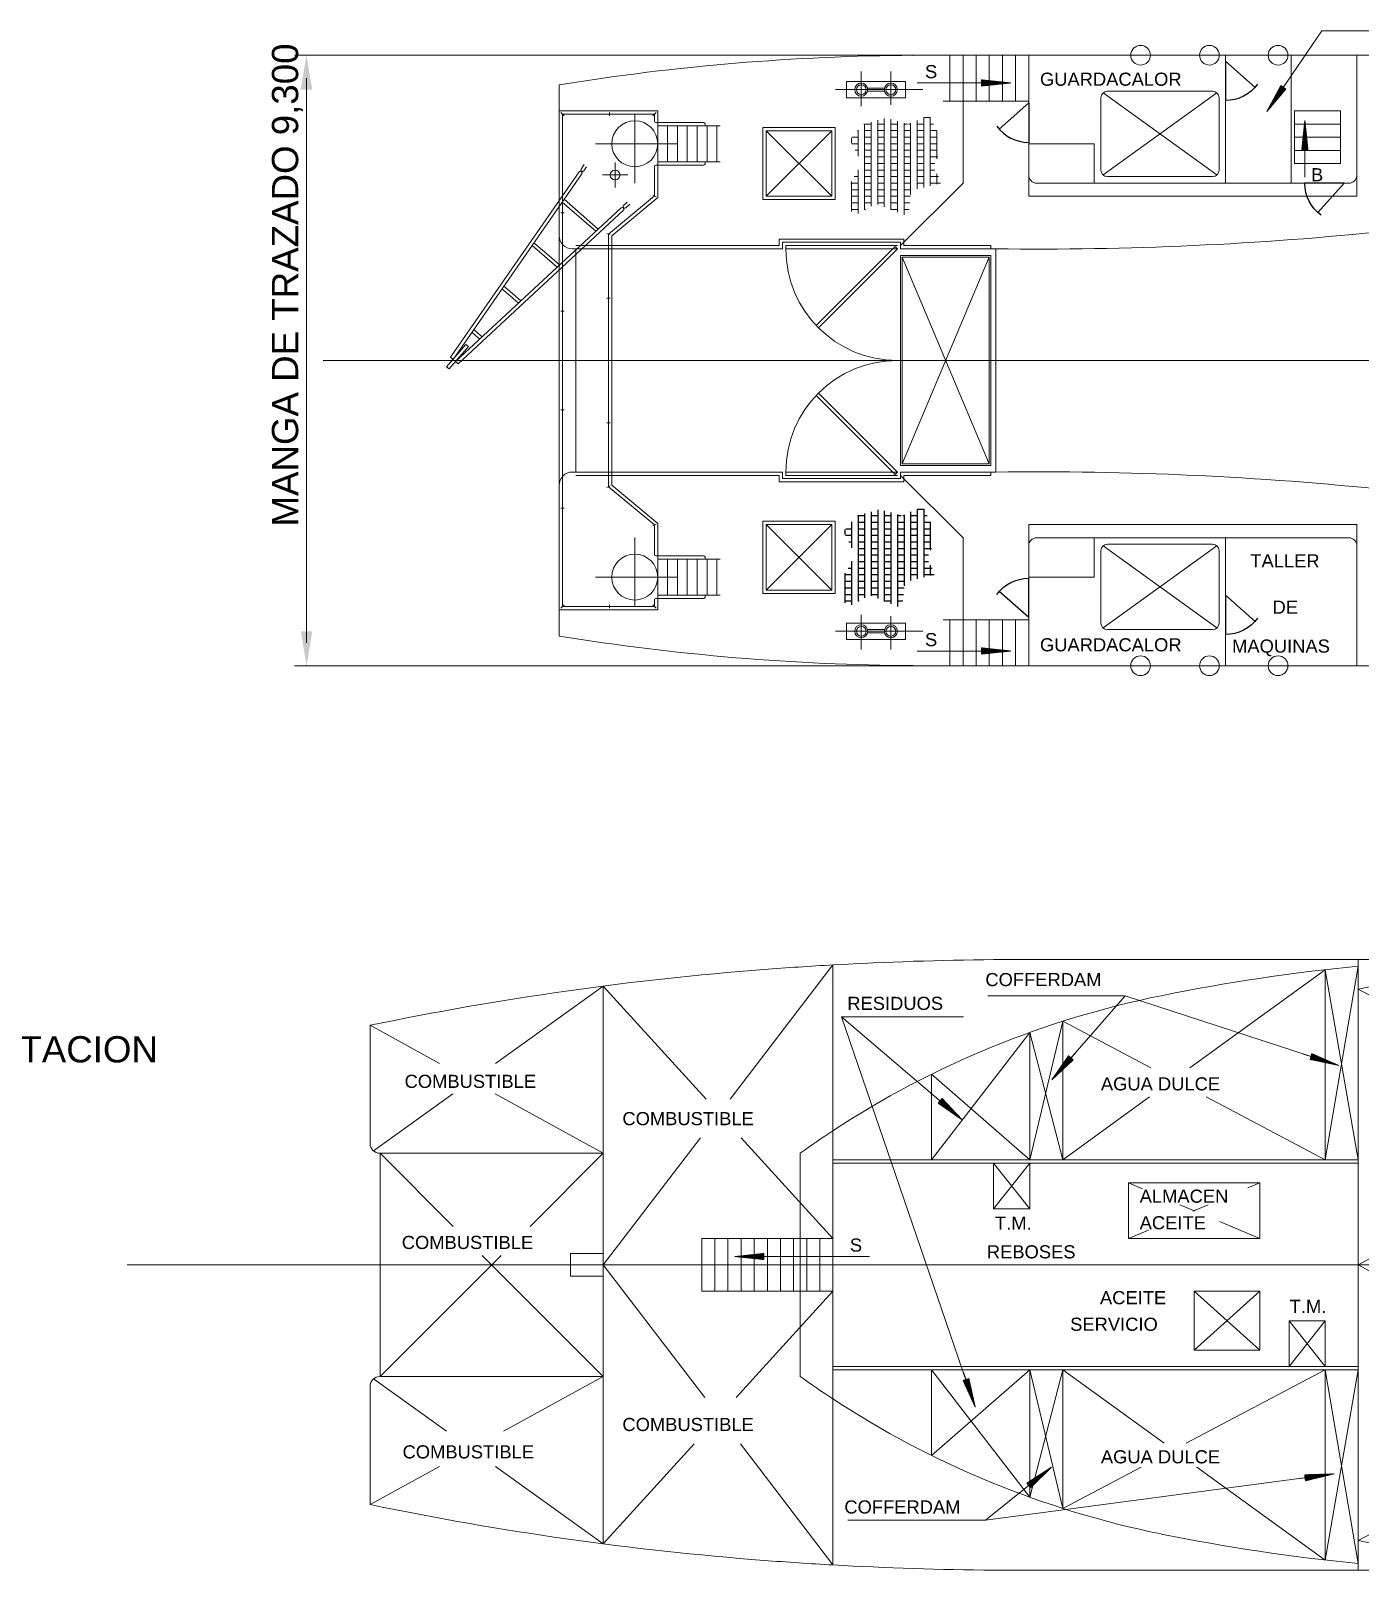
# Model space of a CAD drawing. Header units: millimetres. Extents: x -11119 to 8439, y -3599 to 8618.
# Drawn here: x -3947 to -1922, y 1673 to 4018 of the extents above; entities that cross this region are included whole.
import ezdxf

# ---------------------------------------------------------------- set-up
doc = ezdxf.new("R2010")
doc.units = ezdxf.units.MM
doc.layers.add('a_MUEBLE', color=250, linetype='Continuous', lineweight=5)
doc.layers.add('a_TEXTO', color=7, linetype='Continuous', lineweight=0)
doc.styles.add('CA_100_TEXTO', font='arial.ttf', dxfattribs={"height": 20})
doc.styles.add('CA_200_TEXTO', font='arial.ttf', dxfattribs={"height": 40})

# ---------------------------------------------------------------- blocks, each defined once
blk = doc.blocks.new('*X4')
at = {"color": 0}
for p, q in [((553.27, 110.62), (554.16, 111.51)), ((553.29, 110.82), (554.14, 111.67)), ((553.31, 111.01), (554.13, 111.83)), ((553.33, 111.21), (554.11, 111.99)), ((553.35, 111.41), (554.09, 112.15)), ((553.37, 111.61), (554.07, 112.31)), ((553.39, 111.8), (554.06, 112.47)), ((553.41, 112), (554.04, 112.63)), ((553.43, 112.2), (554.02, 112.79)), ((553.46, 112.4), (554.01, 112.95)), ((553.48, 112.6), (553.99, 113.11)), ((553.5, 112.79), (553.97, 113.27)), ((553.52, 112.99), (553.96, 113.43)), ((553.54, 113.19), (553.94, 113.59)), ((553.56, 113.39), (553.92, 113.75)), ((553.58, 113.58), (553.91, 113.91)), ((553.6, 113.78), (553.89, 114.07)), ((553.62, 113.98), (553.87, 114.23)), ((553.64, 114.18), (553.86, 114.39)), ((553.67, 114.38), (553.84, 114.55)), ((553.69, 114.57), (553.82, 114.71)), ((553.71, 114.77), (553.81, 114.87)), ((553.73, 114.97), (553.79, 115.03)), ((553.75, 115.17), (553.77, 115.19)), ((552.6, 104.29), (554.7, 106.39)), ((552.62, 104.49), (554.68, 106.55)), ((552.62, 104.14), (554.71, 106.23)), ((552.64, 104.69), (554.66, 106.71)), ((552.66, 104.88), (554.65, 106.87)), ((552.68, 105.08), (554.63, 107.03)), ((552.7, 105.28), (554.61, 107.19)), ((552.72, 105.48), (554.6, 107.35)), ((552.74, 105.68), (554.58, 107.51)), ((552.76, 105.87), (554.56, 107.67)), ((552.79, 106.07), (554.55, 107.83)), ((552.8, 104.14), (554.73, 106.07)), ((552.81, 106.27), (554.53, 107.99)), ((552.83, 106.47), (554.51, 108.15)), ((552.85, 106.66), (554.5, 108.31)), ((552.87, 106.86), (554.48, 108.47)), ((552.89, 107.06), (554.46, 108.63)), ((552.91, 107.26), (554.44, 108.79)), ((552.93, 107.45), (554.43, 108.95)), ((552.95, 107.65), (554.41, 109.11)), ((552.97, 107.85), (554.39, 109.27)), ((552.98, 104.14), (554.75, 105.91)), ((552.99, 108.05), (554.38, 109.43)), ((553.02, 108.25), (554.36, 109.59)), ((553.04, 108.44), (554.34, 109.75)), ((553.06, 108.64), (554.33, 109.91)), ((553.08, 108.84), (554.31, 110.07)), ((553.1, 109.04), (554.29, 110.23)), ((553.12, 109.23), (554.28, 110.39)), ((553.14, 109.43), (554.26, 110.55)), ((553.15, 104.14), (554.76, 105.75)), ((553.16, 109.63), (554.24, 110.71)), ((553.18, 109.83), (554.23, 110.87)), ((553.2, 110.03), (554.21, 111.03)), ((553.23, 110.22), (554.19, 111.19)), ((553.25, 110.42), (554.18, 111.35)), ((553.33, 104.14), (554.78, 105.59)), ((553.51, 104.14), (554.8, 105.43)), ((553.68, 104.14), (554.82, 105.27)), ((553.86, 104.14), (554.83, 105.11)), ((554.04, 104.14), (554.85, 104.95)), ((554.21, 104.14), (554.87, 104.79)), ((554.39, 104.14), (554.88, 104.63)), ((554.57, 104.14), (554.9, 104.47)), ((554.74, 104.14), (554.92, 104.31)), ((554.92, 104.14), (554.93, 104.15))]:
    blk.add_line(p, q, dxfattribs=at)
blk = doc.blocks.new('ca_nav23')
for p, q in [((-189.7, 458.7), (-189.7, 398.7)), ((-189.7, 458.7), (-144.9, 418.7)), ((-489.7, 395), (-534.4, 355)), ((-489.7, 395), (-489.7, 335)), ((-9.1, 272.8), (-69.1, 272.8)), ((-9.1, 272.8), (-49, 228)), ((-489.7, -388.9), (-534.4, -349)), ((-489.7, -388.9), (-489.7, -328.9)), ((-189.7, -354.8), (-189.7, -414.8)), ((-189.7, -354.8), (-144.9, -394.8))]:
    blk.add_line(p, q)
at = {"color": 0}
for p, q in [((-750.2, -233.5), (-739.1, -233.5)), ((-749.1, -364.1), (-749.1, -233.2)), ((-739.1, -358.6), (-739.1, -230.4)), ((-729.1, -355.8), (-729.1, -227.6)), ((-729.1, -233.5), (-719.1, -233.5)), ((-719.1, -359.8), (-719.1, -224.8)), ((-709.1, -363.8), (-709.1, -226.1)), ((-709.1, -233.5), (-699.1, -233.5)), ((-699.1, -367.8), (-699.1, -229)), ((-689.1, -371.8), (-689.1, -232)), ((-689.1, -233.5), (-683.8, -233.5)), ((-681.6, -233.5), (-679.1, -233.5)), ((-679.1, -340.7), (-679.1, -232.4)), ((-669.1, -332.4), (-669.1, -228)), ((-669.1, -233.5), (-659.1, -233.5)), ((-659.1, -329.9), (-659.1, -223.6)), ((-658.8, -223.5), (-649.1, -223.5)), ((-649.1, -327.4), (-649.1, -223.6)), ((-649.1, -233.5), (-644.1, -233.5)), ((-769.1, -262.4), (-769.1, -254.7)), ((-768, -253.5), (-759.1, -253.5)), ((-759.7, -243.5), (-759.1, -243.5)), ((-759.1, -282.5), (-759.1, -242.8)), ((-749.1, -243.5), (-739.1, -243.5)), ((-749.1, -253.5), (-739.1, -253.5)), ((-729.1, -243.5), (-719.1, -243.5)), ((-729.1, -253.5), (-719.1, -253.5)), ((-709.1, -243.5), (-699.1, -243.5)), ((-709.1, -253.5), (-699.1, -253.5)), ((-689.1, -243.5), (-679.1, -243.5)), ((-689.1, -253.5), (-679.1, -253.5)), ((-669.1, -243.5), (-659.1, -243.5)), ((-669.1, -253.5), (-659.1, -253.5)), ((-649.1, -243.5), (-639.1, -243.5)), ((-649.1, -253.5), (-639.1, -253.5)), ((-639.1, -286.3), (-639.1, -243.6)), ((-768.5, -263.5), (-759.1, -263.5)), ((-763.5, -273.5), (-759.1, -273.5)), ((-749.1, -263.5), (-739.1, -263.5)), ((-749.1, -273.5), (-739.1, -273.5)), ((-729.1, -263.5), (-719.1, -263.5)), ((-729.1, -273.5), (-719.1, -273.5)), ((-709.1, -263.5), (-699.1, -263.5)), ((-709.1, -273.5), (-699.1, -273.5)), ((-689.1, -263.5), (-679.1, -263.5)), ((-689.1, -273.5), (-679.1, -273.5)), ((-669.1, -263.5), (-659.1, -263.5)), ((-669.1, -273.5), (-659.1, -273.5)), ((-649.1, -263.5), (-639.1, -263.5)), ((-649.1, -273.5), (-639.1, -273.5)), ((-759.3, -303.5), (-759.1, -303.5)), ((-759.1, -369.7), (-759.1, -303.1)), ((-749.1, -283.5), (-739.1, -283.5)), ((-749.1, -293.5), (-739.1, -293.5)), ((-749.1, -303.5), (-739.1, -303.5)), ((-729.1, -283.5), (-719.1, -283.5)), ((-729.1, -293.5), (-719.1, -293.5)), ((-729.1, -303.5), (-719.1, -303.5)), ((-709.1, -283.5), (-699.1, -283.5)), ((-709.1, -293.5), (-699.1, -293.5)), ((-709.1, -303.5), (-699.1, -303.5)), ((-689.1, -283.5), (-679.1, -283.5)), ((-689.1, -293.5), (-679.1, -293.5)), ((-689.1, -303.5), (-679.1, -303.5)), ((-669.1, -283.5), (-659.1, -283.5)), ((-669.1, -293.5), (-659.1, -293.5)), ((-669.1, -303.5), (-659.1, -303.5)), ((-649.1, -283.5), (-637.8, -283.5)), ((-649.1, -293.5), (-642.3, -293.5)), ((-649.1, -303.5), (-642.4, -303.5)), ((-770.3, -323.5), (-759.1, -323.5)), ((-769.1, -366.5), (-769.1, -321.2)), ((-764.8, -313.5), (-759.1, -313.5)), ((-749.1, -313.5), (-739.1, -313.5)), ((-749.1, -323.5), (-739.1, -323.5)), ((-729.1, -313.5), (-719.1, -313.5)), ((-729.1, -323.5), (-719.1, -323.5)), ((-709.1, -313.5), (-699.1, -313.5)), ((-709.1, -323.5), (-699.1, -323.5)), ((-689.1, -313.5), (-679.1, -313.5)), ((-689.1, -323.5), (-679.1, -323.5)), ((-669.1, -313.5), (-659.1, -313.5)), ((-669.1, -323.5), (-659.1, -323.5)), ((-649.1, -313.5), (-636.5, -313.5)), ((-649.1, -323.5), (-633.5, -323.5)), ((-639.1, -324.9), (-639.1, -309.2)), ((-769.1, -333.5), (-759.1, -333.5)), ((-769.1, -343.5), (-759.1, -343.5)), ((-749.1, -333.5), (-739.1, -333.5)), ((-749.1, -343.5), (-739.1, -343.5)), ((-729.1, -333.5), (-719.1, -333.5)), ((-729.1, -343.5), (-719.1, -343.5)), ((-709.1, -333.5), (-699.1, -333.5)), ((-709.1, -343.5), (-699.1, -343.5)), ((-689.1, -333.5), (-679.1, -333.5)), ((-689.1, -343.5), (-679.3, -343.5)), ((-769.1, -353.5), (-759.1, -353.5)), ((-769.1, -363.5), (-759.1, -363.5)), ((-749.1, -353.5), (-739.1, -353.5)), ((-749.1, -363.5), (-748, -363.5)), ((-729.1, -353.5), (-719.1, -353.5)), ((-709.7, -363.5), (-699.1, -363.5)), ((-709.1, -353.5), (-699.1, -353.5)), ((-689.1, -353.5), (-680.4, -353.5)), ((-689.1, -363.5), (-681.4, -363.5))]:
    blk.add_line(p, q, dxfattribs=at)
blk.add_arc((-489.7, 395), 60, 215.8984, 270)
at = {"extrusion": (0, 0, -1)}
for centre, major_axis, start_param, end_param in [((-189.7, 458.7), (42.4, 42.4), 1.411944, 2.356194), ((-9.1, 272.8), (-42.4, 42.4), 4.553536, 5.497787), ((-489.7, -388.9), (42.4, 42.4), 4.553536, 5.497787), ((-189.7, -354.8), (42.4, 42.4), 1.411944, 2.356194)]:
    blk.add_ellipse(centre, major_axis=major_axis, ratio=1, start_param=start_param, end_param=end_param, dxfattribs=at)
at = {"layer": 'a_MUEBLE'}
for p, q in [((-665.8, 467.8), (1510.7, 467.8)), ((-489.7, 285.3), (-489.7, 467.8)), ((-189.7, 272.8), (-189.7, 467.8)), ((-89.7, 272.8), (-89.7, 467.8)), ((10.3, 285.3), (10.3, 467.8)), ((-1204.9, 2.8), (-1204.9, 422.8)), ((-1204.9, 382.8), (-1054.7, 382.8)), ((-1204.9, 382.8), (-1204.9, 382.8)), ((-1054.7, 251), (-1054.7, 382.8)), ((-489.7, 332.8), (-389.7, 332.8)), ((-389.7, 272.8), (-389.7, 332.8)), ((-477.2, 272.8), (-2.2, 272.8)), ((-1124.7, 192.8), (-1054.7, 251)), ((-1124.7, 2.8), (-1124.7, 192.8)), ((-1124.7, 172.8), (-864.7, 172.8)), ((-864.7, 182.8), (-684.7, 182.8)), ((-864.7, 172.8), (-864.7, 182.8)), ((-684.7, 172.8), (-684.7, 182.8)), ((-684.7, 172.8), (-539.7, 172.8)), ((-1204.9, 2.8), (-1204.9, -417.2)), ((-1124.7, 2.8), (-1124.7, -187.2)), ((-1124.7, -167.2), (-864.7, -167.2)), ((-1124.7, -187.2), (-1054.7, -245.5)), ((-864.7, -167.2), (-864.7, -177.2)), ((-864.7, -177.2), (-684.7, -177.2)), ((-684.7, -167.2), (-539.7, -167.2)), ((-684.7, -167.2), (-684.7, -177.2)), ((-1054.7, -245.5), (-1054.7, -377.2)), ((-489.7, -279.7), (-489.7, -462.2)), ((-477.2, -267.2), (-2.2, -267.2)), ((-389.7, -267.2), (-389.7, -327.2)), ((-189.7, -267.2), (-189.7, -462.2)), ((10.3, -279.7), (10.3, -462.2)), ((-489.7, -327.2), (-389.7, -327.2)), ((-1204.9, -377.2), (-1054.7, -377.2)), ((-1204.9, -377.2), (-1204.9, -377.2)), ((-665.8, -462.2), (1510.7, -462.2))]:
    blk.add_line(p, q, dxfattribs=at)
at = {"layer": 'a_MUEBLE', "color": 8}
for p, q in [((-609.7, 397.8), (-609.7, 467.8)), ((-589.7, 272.8), (-589.7, 467.8)), ((-589.7, 397.8), (-589.7, 467.8)), ((-569.7, 397.8), (-569.7, 467.8)), ((-549.7, 397.8), (-549.7, 467.8)), ((-529.7, 397.8), (-529.7, 467.8)), ((-509.7, 397.8), (-509.7, 467.8)), ((-767.2, 427.8), (-677.2, 427.8)), ((-767.2, 427.8), (-767.2, 402.8)), ((-744.7, 443.2), (-744.7, 390.1)), ((-699.7, 443.2), (-699.7, 392.1)), ((-677.2, 427.8), (-677.2, 402.8)), ((-783.9, 415.3), (-650.8, 415.3)), ((-767.2, 402.8), (-677.2, 402.8)), ((-735, 417.8), (-709.3, 417.8)), ((-735, 412.8), (-709.3, 412.8)), ((-379.7, 292.8), (-379.7, 402.8)), ((-376.2, 410.3), (-203.1, 285.3)), ((-376.2, 285.3), (-203.1, 410.3)), ((-369.7, 412.8), (-209.7, 412.8)), ((-199.7, 292.8), (-199.7, 402.8)), ((-1204.9, 382.8), (-1204.9, 382.8)), ((-1202.4, 380.3), (-1197.4, 375.3)), ((-1199.9, 2.8), (-1199.9, 377.8)), ((-1199.9, 377.8), (-1059.7, 377.8)), ((-1128.5, 380.3), (-1128.5, 375.3)), ((-1089.7, 272.7), (-1089.7, 377.8)), ((-1057.2, 380.3), (-1062.2, 375.3)), ((-1059.7, 367.3), (-1059.7, 377.8)), ((-619.7, 397.8), (-489.7, 397.8)), ((-84.7, 302.8), (-84.7, 382.8)), ((-84.7, 382.8), (-14.7, 382.8)), ((-14.7, 302.8), (-14.7, 382.8)), ((-1057.7, 365.3), (-984.7, 365.3)), ((-1054.7, 360.3), (-959.7, 360.3)), ((-1039.7, 305.3), (-1039.7, 360.3)), ((-1024.7, 305.3), (-1024.7, 360.3)), ((-1009.7, 305.3), (-1009.7, 360.3)), ((-994.7, 305.3), (-994.7, 360.3)), ((-982.7, 360.3), (-982.7, 363.3)), ((-979.7, 305.3), (-979.7, 360.3)), ((-964.7, 305.3), (-964.7, 360.3)), ((-894.7, 357.8), (-894.7, 247.8)), ((-894.7, 357.8), (-784.7, 357.8)), ((-889.7, 352.8), (-889.7, 252.8)), ((-889.7, 352.8), (-789.7, 252.8)), ((-789.7, 352.8), (-889.7, 252.8)), ((-889.7, 352.8), (-789.7, 352.8)), ((-789.7, 352.8), (-789.7, 252.8)), ((-784.7, 357.8), (-784.7, 247.8)), ((-750.2, 352.9), (-749.6, 352.9)), ((-749.6, 313.9), (-749.6, 353.6)), ((-740.7, 362.9), (-729.6, 362.9)), ((-739.6, 232.3), (-739.6, 363.2)), ((-739.6, 352.9), (-729.6, 352.9)), ((-729.6, 237.8), (-729.6, 366)), ((-719.6, 240.6), (-719.6, 368.8)), ((-719.6, 362.9), (-709.6, 362.9)), ((-719.6, 352.9), (-709.6, 352.9)), ((-709.6, 236.6), (-709.6, 371.6)), ((-699.6, 232.6), (-699.6, 370.3)), ((-699.6, 362.9), (-689.6, 362.9)), ((-699.6, 352.9), (-689.6, 352.9)), ((-689.6, 228.6), (-689.6, 367.4)), ((-679.6, 224.6), (-679.6, 364.4)), ((-679.6, 362.9), (-674.3, 362.9)), ((-679.6, 352.9), (-669.6, 352.9)), ((-672.1, 362.9), (-669.6, 362.9)), ((-669.6, 255.7), (-669.6, 364)), ((-659.6, 264), (-659.6, 368.4)), ((-659.6, 362.9), (-649.6, 362.9)), ((-659.6, 352.9), (-649.6, 352.9)), ((-649.6, 266.5), (-649.6, 372.8)), ((-649.3, 372.9), (-639.6, 372.9)), ((-639.6, 269), (-639.6, 372.8)), ((-639.6, 362.9), (-634.6, 362.9)), ((-639.6, 352.9), (-629.6, 352.9)), ((-629.6, 310.1), (-629.6, 352.8)), ((-84.7, 362.8), (-14.7, 362.8)), ((-1149.7, 332.8), (-1024.7, 332.8)), ((-759.6, 334), (-759.6, 341.7)), ((-759, 332.9), (-749.6, 332.9)), ((-758.5, 342.9), (-749.6, 342.9)), ((-739.6, 342.9), (-729.6, 342.9)), ((-739.6, 332.9), (-729.6, 332.9)), ((-719.6, 342.9), (-709.6, 342.9)), ((-719.6, 332.9), (-709.6, 332.9)), ((-699.6, 342.9), (-689.6, 342.9)), ((-699.6, 332.9), (-689.6, 332.9)), ((-679.6, 342.9), (-669.6, 342.9)), ((-679.6, 332.9), (-669.6, 332.9)), ((-659.6, 342.9), (-649.6, 342.9)), ((-659.6, 332.9), (-649.6, 332.9)), ((-639.6, 342.9), (-629.6, 342.9)), ((-639.6, 332.9), (-629.6, 332.9)), ((-84.7, 342.8), (-14.7, 342.8)), ((-1054.7, 305.3), (-959.7, 305.3)), ((-982.7, 302.3), (-982.7, 305.3)), ((-754, 322.9), (-749.6, 322.9)), ((-739.6, 322.9), (-729.6, 322.9)), ((-739.6, 312.9), (-729.6, 312.9)), ((-719.6, 322.9), (-709.6, 322.9)), ((-719.6, 312.9), (-709.6, 312.9)), ((-699.6, 322.9), (-689.6, 322.9)), ((-699.6, 312.9), (-689.6, 312.9)), ((-679.6, 322.9), (-669.6, 322.9)), ((-679.6, 312.9), (-669.6, 312.9)), ((-659.6, 322.9), (-649.6, 322.9)), ((-659.6, 312.9), (-649.6, 312.9)), ((-639.6, 322.9), (-629.6, 322.9)), ((-639.6, 312.9), (-628.3, 312.9)), ((-84.7, 322.8), (-14.7, 322.8)), ((-1174.5, 290.2), (-1370.3, 7.7)), ((-1170.5, 287.3), (-1366.6, 4.4)), ((-1166.9, 301.1), (-1171.6, 294.4)), ((-1171.5, 290.6), (-1170.8, 290)), ((-1171.3, 291.7), (-1170.6, 291.1)), ((-1163.1, 297.9), (-1167.6, 291.4)), ((-1138.9, 285.3), (-1100.4, 285.3)), ((-1119.7, 266.1), (-1119.7, 304.5)), ((-1059.7, 253.4), (-1059.7, 298.3)), ((-1057.7, 300.3), (-984.7, 300.3)), ((-755.3, 282.9), (-749.6, 282.9)), ((-749.8, 292.9), (-749.6, 292.9)), ((-749.6, 226.7), (-749.6, 293.3)), ((-739.6, 302.9), (-729.6, 302.9)), ((-739.6, 292.9), (-729.6, 292.9)), ((-739.6, 282.9), (-729.6, 282.9)), ((-719.6, 302.9), (-709.6, 302.9)), ((-719.6, 292.9), (-709.6, 292.9)), ((-719.6, 282.9), (-709.6, 282.9)), ((-699.6, 302.9), (-689.6, 302.9)), ((-699.6, 292.9), (-689.6, 292.9)), ((-699.6, 282.9), (-689.6, 282.9)), ((-679.6, 302.9), (-669.6, 302.9)), ((-679.6, 292.9), (-669.6, 292.9)), ((-679.6, 282.9), (-669.6, 282.9)), ((-659.6, 302.9), (-649.6, 302.9)), ((-659.6, 292.9), (-649.6, 292.9)), ((-659.6, 282.9), (-649.6, 282.9)), ((-639.6, 302.9), (-632.8, 302.9)), ((-639.6, 292.9), (-632.9, 292.9)), ((-639.6, 282.9), (-627, 282.9)), ((-629.6, 271.5), (-629.6, 287.2)), ((-489.7, 252.8), (-489.7, 285.3)), ((-369.7, 282.8), (-209.7, 282.8)), ((-84.7, 302.8), (-14.7, 302.8)), ((10.3, 252.8), (10.3, 285.3)), ((-760.8, 272.9), (-749.6, 272.9)), ((-759.6, 229.9), (-759.6, 275.2)), ((-759.6, 262.9), (-749.6, 262.9)), ((-739.6, 272.9), (-729.6, 272.9)), ((-739.6, 262.9), (-729.6, 262.9)), ((-719.6, 272.9), (-709.6, 272.9)), ((-719.6, 262.9), (-709.6, 262.9)), ((-699.6, 272.9), (-689.6, 272.9)), ((-699.6, 262.9), (-689.6, 262.9)), ((-684.7, 177.8), (-589.7, 272.8)), ((-679.6, 272.9), (-669.6, 272.9)), ((-679.6, 262.9), (-669.6, 262.9)), ((-659.6, 272.9), (-649.6, 272.9)), ((-639.6, 272.9), (-624, 272.9)), ((-1110.5, 235.3), (-1362.8, 1.2)), ((-1200.4, 244.1), (-1174.7, 221.8)), ((-1197.5, 248.3), (-1171.4, 225.6)), ((-1129.7, 195.1), (-1059.7, 253.4)), ((-1107.1, 234.7), (-1107.8, 235.3)), ((-1101.1, 244), (-1106.8, 238.7)), ((-1106, 235.1), (-1106.7, 235.7)), ((-1097.3, 240.8), (-1103.3, 235.1)), ((-1057.2, 252.2), (-1062.2, 254.6)), ((-894.7, 247.8), (-784.7, 247.8)), ((-889.7, 252.8), (-789.7, 252.8)), ((-759.6, 252.9), (-749.6, 252.9)), ((-759.6, 242.9), (-749.6, 242.9)), ((-739.6, 252.9), (-729.6, 252.9)), ((-739.6, 242.9), (-729.6, 242.9)), ((-719.6, 252.9), (-709.6, 252.9)), ((-719.6, 242.9), (-709.6, 242.9)), ((-699.6, 252.9), (-689.6, 252.9)), ((-699.6, 242.9), (-689.6, 242.9)), ((-679.6, 252.9), (-669.8, 252.9)), ((-679.6, 242.9), (-670.9, 242.9)), ((-489.7, 252.8), (10.3, 252.8)), ((-1107, 231.7), (-1359, -2.1)), ((-1202.4, 227.8), (-1197.4, 227.8)), ((-1149, 199.6), (-1174.7, 221.8)), ((-1145.3, 203), (-1171.4, 225.6)), ((-759.6, 232.9), (-749.6, 232.9)), ((-739.6, 232.9), (-738.5, 232.9)), ((-700.2, 232.9), (-689.6, 232.9)), ((-679.6, 232.9), (-671.9, 232.9)), ((-1127.2, 194), (-1132.2, 196.3)), ((-1129.7, 2.8), (-1129.7, 195.1)), ((-869.7, 187.8), (-679.7, 187.8)), ((-869.7, 177.8), (-869.7, 187.8)), ((-679.7, 177.8), (-679.7, 187.8)), ((-1246.2, 178), (-1227.1, 161.4)), ((-1243.4, 182.1), (-1223.8, 165.2)), ((-1204.3, 148.2), (-1223.8, 165.2)), ((-1184.9, 172.8), (-1124.7, 172.8)), ((-1179.7, 177.8), (-1124.7, 177.8)), ((-1179.7, 2.8), (-1179.7, 172.8)), ((-869.7, 177.8), (-1124.7, 177.8)), ((-859.7, 177.8), (-689.7, 177.8)), ((-859.7, 172.8), (-859.7, 177.8)), ((-859.7, 172.8), (-689.7, 172.8)), ((-693.2, 176.3), (-813.4, 56.2)), ((-689.7, 172.8), (-809.9, 52.6)), ((-689.7, 172.8), (-693.2, 176.3)), ((-679.7, 177.8), (-547.2, 177.8)), ((-547.2, 172.8), (-547.2, 177.8)), ((-539.7, 2.8), (-539.7, 172.8)), ((-1208, 144.8), (-1227.1, 161.4)), ((-684.7, 162.8), (-547.2, 162.8)), ((-684.7, 2.8), (-684.7, 162.8)), ((-682.2, -154.7), (-549.7, 160.3)), ((-682.2, 160.3), (-549.7, -154.7)), ((-682.2, 160.3), (-549.7, 160.3)), ((-682.2, 2.8), (-682.2, 160.3)), ((-549.7, 2.8), (-549.7, 160.3)), ((-547.2, 2.8), (-547.2, 162.8)), ((-1292.1, 111.9), (-1279.5, 101)), ((-1289.2, 116), (-1276.2, 104.7)), ((-1267, 90.1), (-1279.5, 101)), ((-1263.3, 93.5), (-1276.2, 104.7)), ((-1127.2, 97.8), (-1132.2, 97.8)), ((-1202.4, 77.8), (-1197.4, 77.8)), ((-1335.1, 49.9), (-1328.7, 44.3)), ((-1346.9, 27.1), (-1376.4, -6.9)), ((-1343.1, 23.8), (-1372.6, -10.2)), ((-1346.9, 27.1), (-1345, 25.4)), ((-1343.1, 23.8), (-1345, 25.4)), ((-1337.9, 45.7), (-1331.9, 40.5)), ((-1325.9, 35.3), (-1331.9, 40.5)), ((-1322.3, 38.8), (-1328.7, 44.3)), ((-1370.3, 7.7), (-1366.6, 4.4)), ((-1359, -2.1), (-1362.8, 1.2)), ((-1199.9, 2.8), (-1199.9, -372.2)), ((-1179.7, 2.8), (-1179.7, -167.2)), ((-1129.7, 2.8), (-1129.7, -189.6)), ((-684.7, 2.8), (-684.7, -157.2)), ((-682.2, 2.8), (-682.2, -154.7)), ((-549.7, 2.8), (-549.7, -154.7)), ((-547.2, 2.8), (-547.2, -157.2)), ((-539.7, 2.8), (-539.7, -167.2)), ((-1376.4, -6.9), (-1374.5, -8.6)), ((-1372.6, -10.2), (-1374.5, -8.6)), ((-693.2, -170.7), (-813.4, -50.6)), ((-689.7, -167.2), (-809.9, -47)), ((-1202.4, -72.2), (-1197.4, -72.2)), ((-1127.2, -92.2), (-1132.2, -92.2)), ((-684.7, -157.2), (-547.2, -157.2)), ((-682.2, -154.7), (-549.7, -154.7)), ((-1184.9, -167.2), (-1124.7, -167.2)), ((-1179.7, -172.2), (-1124.7, -172.2)), ((-869.7, -172.2), (-1124.7, -172.2)), ((-869.7, -172.2), (-869.7, -182.2)), ((-869.7, -182.2), (-679.7, -182.2)), ((-859.7, -167.2), (-689.7, -167.2)), ((-859.7, -167.2), (-859.7, -172.2)), ((-859.7, -172.2), (-689.7, -172.2)), ((-689.7, -167.2), (-693.2, -170.7)), ((-684.7, -172.2), (-589.7, -267.2)), ((-679.7, -172.2), (-547.2, -172.2)), ((-679.7, -172.2), (-679.7, -182.2)), ((-547.2, -167.2), (-547.2, -172.2)), ((-1127.2, -188.4), (-1132.2, -190.7)), ((-1129.7, -189.6), (-1059.7, -247.8)), ((-1202.4, -222.2), (-1197.4, -222.2)), ((-1057.2, -246.6), (-1062.2, -249)), ((-1059.7, -247.8), (-1059.7, -292.7)), ((-894.7, -352.2), (-894.7, -242.2)), ((-894.7, -242.2), (-784.7, -242.2)), ((-789.7, -347.2), (-889.7, -247.2)), ((-889.7, -347.2), (-789.7, -247.2)), ((-889.7, -347.2), (-889.7, -247.2)), ((-889.7, -247.2), (-789.7, -247.2)), ((-789.7, -347.2), (-789.7, -247.2)), ((-784.7, -352.2), (-784.7, -242.2)), ((-489.7, -247.2), (10.3, -247.2)), ((-489.7, -247.2), (-489.7, -279.7)), ((10.3, -247.2), (10.3, -279.7)), ((-1089.7, -267.1), (-1089.7, -372.2)), ((-589.7, -267.2), (-589.7, -462.2)), ((-376.2, -279.7), (-203.1, -404.7)), ((-376.2, -404.7), (-203.1, -279.7)), ((-369.7, -277.2), (-209.7, -277.2)), ((-1057.7, -294.7), (-984.7, -294.7)), ((-1054.7, -299.7), (-959.7, -299.7)), ((-1039.7, -299.7), (-1039.7, -354.7)), ((-1024.7, -299.7), (-1024.7, -354.7)), ((-1009.7, -299.7), (-1009.7, -354.7)), ((-994.7, -299.7), (-994.7, -354.7)), ((-982.7, -296.7), (-982.7, -299.7)), ((-979.7, -299.7), (-979.7, -354.7)), ((-964.7, -299.7), (-964.7, -354.7)), ((-379.7, -287.2), (-379.7, -397.2)), ((-199.7, -287.2), (-199.7, -397.2)), ((-1149.7, -327.2), (-1024.7, -327.2)), ((-889.7, -347.2), (-789.7, -347.2)), ((-1202.4, -374.7), (-1197.4, -369.7)), ((-1199.9, -372.2), (-1059.7, -372.2)), ((-1128.5, -374.7), (-1128.5, -369.7)), ((-1057.2, -374.7), (-1062.2, -369.7)), ((-1059.7, -361.7), (-1059.7, -372.2)), ((-1057.7, -359.7), (-984.7, -359.7)), ((-1054.7, -354.7), (-959.7, -354.7)), ((-982.7, -354.7), (-982.7, -357.7)), ((-894.7, -352.2), (-784.7, -352.2)), ((-1204.9, -377.2), (-1204.9, -377.2)), ((-767.2, -397.2), (-677.2, -397.2)), ((-767.2, -422.2), (-767.2, -397.2)), ((-744.7, -437.6), (-744.7, -384.5)), ((-699.7, -437.6), (-699.7, -386.5)), ((-677.2, -422.2), (-677.2, -397.2)), ((-619.7, -392.2), (-489.7, -392.2)), ((-609.7, -392.2), (-609.7, -462.2)), ((-589.7, -392.2), (-589.7, -462.2)), ((-569.7, -392.2), (-569.7, -462.2)), ((-549.7, -392.2), (-549.7, -462.2)), ((-529.7, -392.2), (-529.7, -462.2)), ((-509.7, -392.2), (-509.7, -462.2)), ((-783.9, -409.7), (-650.8, -409.7)), ((-735, -407.2), (-709.3, -407.2)), ((-735, -412.2), (-709.3, -412.2)), ((-369.7, -407.2), (-209.7, -407.2)), ((-767.2, -422.2), (-677.2, -422.2))]:
    blk.add_line(p, q, dxfattribs=at)
for centre, radius in [((-319.3, 467.8), 15), ((-214.3, 467.8), 15), ((-109.8, 467.8), 15), ((-744.7, 415.3), 10), ((-744.7, 415.3), 7.5), ((-699.7, 415.3), 10), ((-699.7, 415.3), 7.5), ((-1119.7, 285.3), 7.5), ((-744.7, -409.7), 10), ((-744.7, -409.7), 7.5), ((-699.7, -409.7), 10), ((-699.7, -409.7), 7.5), ((-319.3, -462.2), 15), ((-214.3, -462.2), 15), ((-109.8, -462.2), 15)]:
    blk.add_circle(centre, radius, dxfattribs=at)
at = {"layer": 'a_MUEBLE'}
for centre in [(-1089.7, 332.8), (-1089.7, -327.2)]:
    blk.add_circle(centre, 35, dxfattribs=at)
for centre, radius, start, end in [((-642.1, -3068), 3535.8, 90.3852, 99.1589), ((-477.2, 285.3), 12.5, 180, 270), ((-2.2, 285.3), 12.5, 270, 0), ((-477.2, -279.7), 12.5, 90, 180), ((-2.2, -279.7), 12.5, 0, 90), ((-642.1, 3073.6), 3535.8, 260.8411, 269.6148)]:
    blk.add_arc(centre, radius, start, end, dxfattribs=at)
at = {"layer": 'a_MUEBLE', "color": 8}
for centre, radius, start, end in [((-369.7, 402.8), 10, 90, 180), ((-209.7, 402.8), 10, 0, 90), ((-1057.7, 367.3), 2, 180, 270), ((-984.7, 363.3), 2, 0, 90), ((-1172.8, 289.1), 2, 49.0663, 145.2705), ((-1170, 293.2), 2, 145.2705, 229.0663), ((-1172.1, 288.4), 2, 325.2705, 49.0663), ((-1169.2, 292.6), 2, 229.0663, 325.2705), ((-1057.7, 298.3), 2, 90, 180), ((-984.7, 302.3), 2, 270, 0), ((-369.7, 292.8), 10, 180, 270), ((-209.7, 292.8), 10, 270, 0), ((-1109.1, 233.8), 2, 49.0663, 132.8621), ((-1105.4, 237.2), 2, 132.8621, 229.0663), ((-1108.4, 233.2), 2, 312.8621, 49.0663), ((-1104.7, 236.6), 2, 229.0663, 312.8621), ((-1184.9, 192.8), 20, 180, 270), ((-474.8, 5317.3), 5144.9, 269.2779, 275.9706), ((-689.7, 172.8), 170, 180, 270), ((-689.7, -167.2), 170, 90, 180), ((-1184.9, -187.2), 20, 90, 180), ((-474.8, -5311.7), 5144.9, 84.0294, 90.7221), ((-369.7, -287.2), 10, 90, 180), ((-209.7, -287.2), 10, 0, 90), ((-1057.7, -292.7), 2, 180, 270), ((-984.7, -296.7), 2, 0, 90), ((-1057.7, -361.7), 2, 90, 180), ((-984.7, -357.7), 2, 270, 0), ((-369.7, -397.2), 10, 180, 270), ((-209.7, -397.2), 10, 270, 0)]:
    blk.add_arc(centre, radius, start, end, dxfattribs=at)
at = {"layer": 'a_MUEBLE', "color": 8, "linetype": 'ByBlock'}
for p in [(-665.8, 467.8), (-665.8, -462.2)]:
    blk.add_point(p, dxfattribs=at)
blk = doc.blocks.new('ca_nav25')
at = {"layer": 'a_MUEBLE', "color": 8}
for p, q in [((75.8, 470.5), (1581, 470.5)), ((631, 460.6), (631, 470.5)), ((-325.7, 257.9), (-169, 462.5)), ((374.8, 305.9), (581, 455.2)), ((631, 460.6), (581, 165.6)), ((581, 165.6), (581, 455.2)), ((581, 455.2), (631, 165.6)), ((-519, 430.3), (-683.3, 312.4)), ((-519, 430.3), (-362.2, 257.9)), ((631, 425.6), (975.7, 244.6)), ((181, 376.6), (131, 165.6)), ((181, 165.6), (181, 376.6)), ((315, 305.9), (181, 376.6)), ((-874.2, 370.5), (-768.5, 312.4)), ((-19, 165.6), (131, 359.6)), ((131, 165.6), (131, 359.6)), ((131, 359.6), (181, 165.6)), ((131, 165.6), (-19, 295.8)), ((-19, 165.6), (-19, 295.8)), ((-748, 266), (-869, 179.2)), ((-683.8, 266), (-519, 175.5)), ((181, 165.6), (313.3, 261.3)), ((581, 165.6), (399.5, 261.3)), ((-519, 5.6), (-370.6, 199.3)), ((-308.9, 199.3), (-169, 45.5)), ((-747.5, 64), (-859, 175.5)), ((-519, 175.5), (-630.5, 64)), ((-219, -164.4), (-219, 175.6)), ((-169, 165.6), (631, 165.6)), ((-169, 160.6), (631, 160.6)), ((75.7, 90.7), (75.7, 160.6)), ((75.7, 160.6), (130.7, 90.7)), ((130.7, 160.6), (75.7, 90.7)), ((130.7, 160.6), (130.7, 90.7)), ((281, 130.6), (481, 130.6)), ((281, 130.6), (302.4, 121.5)), ((281, 45.6), (281, 130.6)), ((462.8, 122.8), (481, 130.6)), ((481, 45.6), (481, 130.6)), ((359.5, 97.2), (382.6, 87.4)), ((379.1, 87.3), (402.5, 97.2)), ((130.7, 90.7), (75.7, 90.7)), ((419.8, 71.6), (481, 45.6)), ((281, 45.6), (311.4, 58.5)), ((-349, -34.5), (-349, 45.5)), ((-329, -34.5), (-329, 45.5)), ((-309, -34.5), (-309, 45.5)), ((-289, -34.5), (-289, 45.5)), ((-269, -34.5), (-269, 45.5)), ((-249, -34.5), (-249, 45.5)), ((-229, -34.5), (-229, 45.5)), ((-209, -34.5), (-209, 45.5)), ((-189, -34.5), (-189, 45.5)), ((281, 45.6), (481, 45.6)), ((631, 5.6), (674.1, 29.1)), ((-674.7, 19.8), (-859, -164.5)), ((-519, -164.5), (-703.3, 19.8)), ((-364.1, -196.7), (-519, 5.6)), ((631, 5.6), (996.1, -194.2)), ((-169, -34.5), (-316.5, -196.7)), ((481, -34.4), (381, -124.4)), ((381, -34.4), (481, -124.4)), ((381, -124.4), (381, -34.4)), ((381, -34.4), (481, -34.4)), ((481, -124.4), (481, -34.4)), ((525.9, -79.6), (580.9, -79.6)), ((580.9, -149.4), (525.9, -79.6)), ((525.9, -149.4), (580.9, -79.6)), ((525.9, -149.4), (525.9, -79.6)), ((580.9, -79.6), (580.9, -149.4)), ((381, -124.4), (481, -124.4)), ((-169, -149.4), (631, -149.4)), ((-169, -154.4), (631, -154.4)), ((131, -154.4), (-19, -284.6)), ((-19, -154.4), (131, -348.5)), ((-19, -284.6), (-19, -154.4)), ((131, -348.5), (131, -154.4)), ((131, -348.5), (181, -154.4)), ((181, -365.4), (131, -154.4)), ((181, -365.4), (181, -154.4)), ((181, -154.4), (335.5, -266.3)), ((581, -154.4), (369, -266.3)), ((581, -444.1), (581, -154.4)), ((631, -449.4), (581, -154.4)), ((581, -444.1), (631, -154.4)), ((-757.8, -248), (-869, -168.2)), ((-671, -248), (-519, -164.5)), ((631, -414.4), (966.9, -238.1)), ((-380.6, -267.2), (-519, -419.3)), ((-169, -451.5), (-310.1, -267.2)), ((-874.2, -359.5), (-768.6, -301.6)), ((-519, -419.3), (-683.2, -301.6)), ((300.6, -302.4), (181, -365.4)), ((385.3, -302.4), (581, -444.1)), ((75.8, -459.5), (1622.1, -459.5)), ((631, -449.4), (631, -459.5))]:
    blk.add_line(p, q, dxfattribs=at)
at = {"layer": 'a_MUEBLE'}
for p, q in [((-169, -451.5), (-169, 462.5)), ((631, -449.4), (631, 460.6)), ((-519, 430.3), (-519, -419.3)), ((-874.2, 370.5), (-874.2, 190.5)), ((-859.2, 175.5), (-544, 175.5)), ((-859, 5.5), (-859, 175.5)), ((-544, 175.5), (-539, 175.5)), ((-539, 175.5), (-519, 175.5)), ((-369, 45.5), (-169, 45.5)), ((-369, 45.5), (-369, -34.5)), ((-859, 5.5), (-859, -164.5)), ((-519, 23.1), (-569, 23.1)), ((-569, 23.1), (-569, -11.9)), ((-569, -11.9), (-519, -11.9)), ((-369, -34.5), (-169, -34.5)), ((-874.2, -359.5), (-874.2, -179.5)), ((-859.2, -164.5), (-544, -164.5)), ((-544, -164.5), (-539, -164.5)), ((-539, -164.5), (-519, -164.5))]:
    blk.add_line(p, q, dxfattribs=at)
at = {"layer": 'a_MUEBLE', "color": 8}
for centre, radius, start, end in [((124, -4743.7), 5214.4, 90.529, 93.2206), ((615.2, -985.9), 1430, 123.2561, 125.6863), ((615.2, 997.1), 1430, 234.3137, 236.7439), ((124, 4754.6), 5214.4, 266.7794, 269.471)]:
    blk.add_arc(centre, radius, start, end, dxfattribs=at)
at = {"layer": 'a_MUEBLE'}
for centre, radius, start, end in [((85.9, -4246.2), 4715.4, 94.3791, 101.7474), ((124, -4743.7), 5214.4, 93.2206, 94.3791), ((920.3, -2490.2), 2964.9, 95.5984, 101.4632), ((1032.5, -1569.4), 2035, 90.0422, 101.379), ((615.2, -985.9), 1430, 101.4632, 123.2561), ((-859.2, 190.5), 15, 180, 270), ((-859.2, -179.5), 15, 90, 180), ((615.2, 997.1), 1430, 236.7439, 258.5368), ((85.9, 4257.1), 4715.4, 258.2526, 265.6209), ((920.3, 2501.3), 2964.9, 258.5368, 264.4016), ((1032.7, 1580.5), 2035, 258.6147, 269.9514), ((124, 4754.6), 5214.4, 265.6209, 266.7794)]:
    blk.add_arc(centre, radius, start, end, dxfattribs=at)

msp = doc.modelspace()

# ---------------------------------------------------------------- linework, layer by layer
at = {"layer": 'a_TEXTO'}
for p, q in [((-1980.4, 4017.7), (-2064.1, 3894.6)), ((-1546, 4017.7), (-1980.4, 4017.7)), ((-2603.9, 3980.5), (-3545.1, 3980.5)), ((-3527.1, 3945.5), (-3527.1, 3085.5)), ((-2498.7, 3933.5), (-2498.7, 3942.9)), ((-2454.1, 3938.2), (-2498.7, 3942.9)), ((-2064.1, 3894.6), (-2032.4, 3941.1)), ((-2454.1, 3938.2), (-2596.7, 3938.2)), ((-2454.1, 3938.2), (-2596.7, 3938.2)), ((-2454.1, 3938.2), (-2510.4, 3938.2)), ((-2454.1, 3938.2), (-2498.7, 3933.5)), ((-2064.1, 3894.6), (-2042.9, 3934.1)), ((-2064.1, 3894.6), (-2035.1, 3928.8)), ((-2042.9, 3934.1), (-2035.1, 3928.8)), ((-2006, 3881.2), (-2010.7, 3836.6)), ((-2006, 3881.2), (-2001.3, 3836.6)), ((-2006, 3881.2), (-2006, 3824.9)), ((-2006, 3794.7), (-2006, 3881.2)), ((-2001.3, 3836.6), (-2010.7, 3836.6)), ((-3501.7, 3515.5), (1433.5, 3515.5)), ((-2454.1, 3072.9), (-2596.7, 3072.9)), ((-2454.1, 3072.9), (-2510.4, 3072.9)), ((-2498.7, 3068.3), (-2498.7, 3077.7)), ((-2454.1, 3072.9), (-2498.7, 3077.7)), ((-2454.1, 3072.9), (-2498.7, 3068.3)), ((-2603.9, 3050.5), (-3545.1, 3050.5)), ((-2489.2, 2547.5), (-2279.6, 2547.5)), ((-2279.6, 2547.5), (-2391.6, 2419.5)), ((-2279.6, 2547.5), (-1954.3, 2441.6)), ((-2711.7, 2515.8), (-2508.1, 1921.2)), ((-2711.7, 2515.8), (-2527.9, 2358.6)), ((-2526.3, 2515.8), (-2711.7, 2515.8)), ((-2391.6, 2419.5), (-2354.6, 2462)), ((-2391.6, 2419.5), (-2365.9, 2456.2)), ((-2391.6, 2419.5), (-2358.8, 2450)), ((-2365.9, 2456.2), (-2358.8, 2450)), ((-1954.3, 2441.6), (-2007.9, 2458.7)), ((-1998.1, 2450.7), (-1995.3, 2459.7)), ((-1954.3, 2441.6), (-1998.1, 2450.7)), ((-1954.3, 2441.6), (-1995.3, 2459.7)), ((-2527.9, 2358.6), (-2570.6, 2395.3)), ((-2564.7, 2384.1), (-2558.6, 2391.3)), ((-2527.9, 2358.6), (-2564.7, 2384.1)), ((-2527.9, 2358.6), (-2558.6, 2391.3)), ((-3799.9, 2137.8), (-124.9, 2137.8)), ((-2874.6, 2150.5), (-2830.1, 2155.4)), ((-2874.6, 2150.5), (-2818.3, 2150.7)), ((-2874.6, 2150.5), (-2830, 2146)), ((-2874.6, 2150.5), (-2669.5, 2150.5)), ((-2830.1, 2155.4), (-2830, 2146)), ((-2508.1, 1921.2), (-2526.2, 1974.5)), ((-2526.8, 1961.9), (-2517.9, 1964.9)), ((-2508.1, 1921.2), (-2526.8, 1961.9)), ((-2508.1, 1921.2), (-2517.9, 1964.9)), ((-2492.8, 1748.9), (-2392.1, 1829.5)), ((-2392.1, 1829.5), (-2436, 1794.3)), ((-2392.1, 1829.5), (-2429.8, 1805.3)), ((-2392.1, 1829.5), (-2423.9, 1798)), ((-2492.8, 1748.9), (-1961.5, 1819.5)), ((-1961.5, 1819.5), (-2017.3, 1811.9)), ((-1961.5, 1819.5), (-2006.3, 1818.2)), ((-2005, 1808.8), (-2006.3, 1818.2)), ((-1961.5, 1819.5), (-2005, 1808.8)), ((-2423.9, 1798), (-2429.8, 1805.3)), ((-2702.5, 1748.9), (-2492.8, 1748.9))]:
    msp.add_line(p, q, dxfattribs=at)
msp.add_point((-3527.1, 3050.5), dxfattribs=at)
for points in [[(-3518.2, 3928.2), (-3535.7, 3928.2), (-3527, 3980.7)], [(-3518.1, 3103), (-3535.6, 3103), (-3526.8, 3050.5)]]:
    msp.add_solid(points, dxfattribs=at)

# ---------------------------------------------------------------- block references
for name, p in [('ca_nav23', (-1937.1, 3512.7)), ('ca_nav25', (-2555.9, 2132.3))]:
    msp.add_blockref(name, p)
for p, xscale, yscale, zscale, rotation in [((-2915.2, 6153.2), 4, 4, 4, 270), ((25.5, 3027.1), 4.000000000000445, 4.000000000000445, 4.000000000000445, 145.6933509356115), ((-2915.2, 5288), 4, 4, 4, 270), ((-419, 1311.5), 3.999999999998747, 3.999999999998747, 3.999999999998747, 138.9179343191407), ((-1719.6, 4691.9), 4.000000000000449, 4.000000000000449, 4.000000000000449, 252.2875026758347), ((-1434.1, 4339.2), 4.000000000002029, 4.000000000002029, 4.000000000002029, 229.3314695981505), ((-2404.6, -62.7), 4.000000000000815, 4.000000000000815, 4.000000000000815, 90.22954795418207), ((-558.8, 3069.9), 3.999999999996557, 3.999999999996557, 3.999999999996557, 198.749942435808), ((-4137.9, 3268.6), 3.999999999997692, 3.999999999997692, 3.999999999997692, 308.7415352280983), ((-2717.1, 3952.1), 4.000000000001052, 4.000000000001052, 4.000000000001052, 277.748967070381)]:
    msp.add_blockref('*X4', p, dxfattribs=dict(at, xscale=xscale, yscale=yscale, zscale=zscale, rotation=rotation))
at = {"layer": 'a_TEXTO', "xscale": 4, "yscale": 4, "zscale": 4}
msp.add_blockref('*X4', (-4221, 3420.1), dxfattribs=at)

# ---------------------------------------------------------------- texts
at = {"layer": 'a_TEXTO', "style": 'CA_200_TEXTO'}
msp.add_text('MANGA DE TRAZADO 9,300', height=40, rotation=90, dxfattribs=at).set_placement((-3539.6, 3262.5))
at = {"layer": 'a_TEXTO'}
for s, height, style, p in [('S', 20, 'CA_100_TEXTO', (-2584.7, 3945.5)), ('GUARDACALOR', 20, 'CA_100_TEXTO', (-2409.6, 3933.9)), ('B', 20, 'CA_100_TEXTO', (-1996.7, 3788.4)), ('TALLER', 20, 'CA_100_TEXTO', (-2089.2, 3200.3)), ('DE', 20, 'CA_100_TEXTO', (-2055.3, 3129.7)), ('S', 20, 'CA_100_TEXTO', (-2584.7, 3080.3)), ('GUARDACALOR', 20, 'CA_100_TEXTO', (-2409.6, 3072.4)), ('MAQUINAS', 20, 'CA_100_TEXTO', (-2116.9, 3070.4)), ('COFFERDAM', 20, 'CA_100_TEXTO', (-2492.8, 2562.4)), ('RESIDUOS', 20, 'CA_100_TEXTO', (-2703.1, 2526.2)), ('LINEA DE FLOTACION', 40, 'CA_200_TEXTO', (-4343.1, 2446.2)), ('COMBUSTIBLE', 20, 'CA_100_TEXTO', (-3377.5, 2407.4)), ('AGUA DULCE', 20, 'CA_100_TEXTO', (-2316.8, 2403.6)), ('COMBUSTIBLE', 20, 'CA_100_TEXTO', (-3045.7, 2350.6)), ('ALMACEN', 20, 'CA_100_TEXTO', (-2257.7, 2232.5)), ('T.M.', 20, 'CA_100_TEXTO', (-2478.1, 2191.5)), ('ACEITE', 20, 'CA_100_TEXTO', (-2257.7, 2192)), ('COMBUSTIBLE', 20, 'CA_100_TEXTO', (-3381.8, 2162)), ('S', 20, 'CA_100_TEXTO', (-2699.2, 2158)), ('REBOSES', 20, 'CA_100_TEXTO', (-2490.5, 2147.7)), ('ACEITE', 20, 'CA_100_TEXTO', (-2318.2, 2077.9)), ('T.M.', 20, 'CA_100_TEXTO', (-2029.2, 2064.6)), ('SERVICIO', 20, 'CA_100_TEXTO', (-2363.6, 2037.4)), ('COMBUSTIBLE', 20, 'CA_100_TEXTO', (-3045.7, 1884.7)), ('COMBUSTIBLE', 20, 'CA_100_TEXTO', (-3380.6, 1843)), ('AGUA DULCE', 20, 'CA_100_TEXTO', (-2316.8, 1835.5)), ('COFFERDAM', 20, 'CA_100_TEXTO', (-2707.6, 1759.1))]:
    msp.add_text(s, height=height, dxfattribs=dict(at, style=style)).set_placement(p)

doc.saveas('drawing.dxf')
